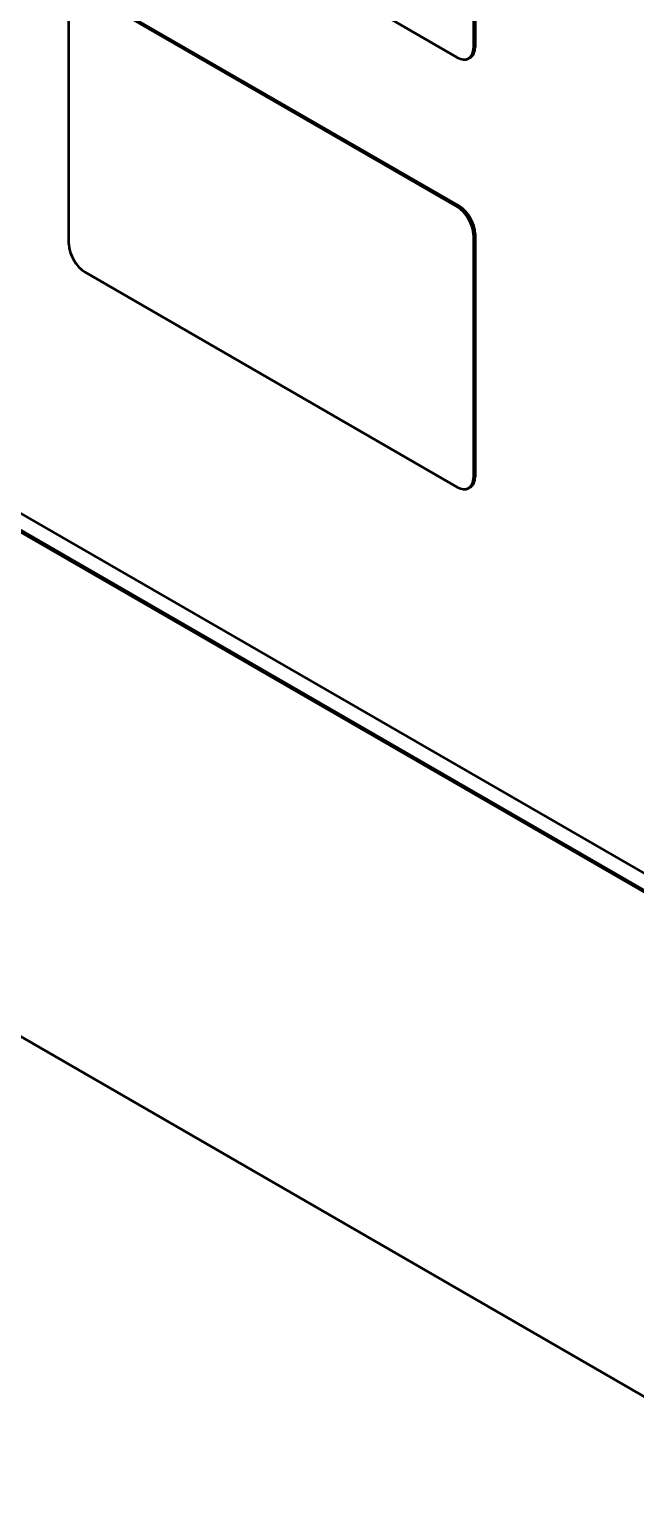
# Model space of a CAD drawing. Header units: millimetres. Extents: x 4735 to 8066, y 756 to 2595.
# Drawn here: x 6189.8 to 6216.3, y 2090.9 to 2155 of the extents above; entities that cross this region are included whole.
import ezdxf

# ---------------------------------------------------------------- set-up
doc = ezdxf.new("R2010")
doc.units = ezdxf.units.MM
doc.header["$LTSCALE"] = 1.8
doc.layers.add('외형선(ISO)', color=7, linetype='Continuous', lineweight=50)
doc.layers.add('좁은 외형선(ISO)', color=7, linetype='Continuous', lineweight=35)

msp = doc.modelspace()

# ---------------------------------------------------------------- linework, layer by layer
at = {"layer": '외형선(ISO)'}
for p, q in [((6043.848, 2217.869), (6315.377, 2061.101)), ((6315.377, 2060.285), (6043.848, 2217.052)), ((6043.919, 2217.093), (6315.448, 2060.326)), ((6335.176, 2026.809), (6024.049, 2206.438)), ((6209.241, 2164.756), (6209.241, 2154.141)), ((6209.311, 2164.796), (6209.311, 2154.182)), ((6208.533, 2153.733), (6192.27, 2163.123)), ((6191.563, 2145.568), (6191.563, 2156.182)), ((6192.27, 2156.591), (6208.533, 2147.201)), ((6192.341, 2156.631), (6208.604, 2147.242)), ((6209.104, 2153.724), (6209.033, 2153.683)), ((6209.241, 2145.976), (6209.241, 2135.362)), ((6209.311, 2146.017), (6209.311, 2135.403)), ((6208.533, 2134.953), (6192.27, 2144.343)), ((6209.104, 2134.945), (6209.033, 2134.904))]:
    msp.add_line(p, q, dxfattribs=at)
for centre, major_axis, start_param, end_param in [((6208.533, 2154.549), (0.5, -0.866), 5.497787, 7.068583), ((6208.604, 2154.59), (0.5, -0.866), 0, 0.785398), ((6208.533, 2146.384), (0.5, -0.866), 0.785398, 2.356194), ((6208.604, 2146.425), (0.5, -0.866), 0.785398, 2.356194), ((6192.27, 2145.16), (-0.5, 0.866), 0.785398, 2.356194), ((6208.533, 2135.77), (0.5, -0.866), 5.497787, 7.068583), ((6208.604, 2135.811), (0.5, -0.866), 0, 0.785398)]:
    msp.add_ellipse(centre, major_axis=major_axis, ratio=0.57735, start_param=start_param, end_param=end_param, dxfattribs=at)
at = {"layer": '좁은 외형선(ISO)'}
for p, q in [((6209.311, 2154.182), (6209.241, 2154.141)), ((6208.604, 2147.242), (6208.533, 2147.201)), ((6209.311, 2146.017), (6209.241, 2145.976)), ((6209.311, 2135.403), (6209.241, 2135.362))]:
    msp.add_line(p, q, dxfattribs=at)

doc.saveas('drawing.dxf')
